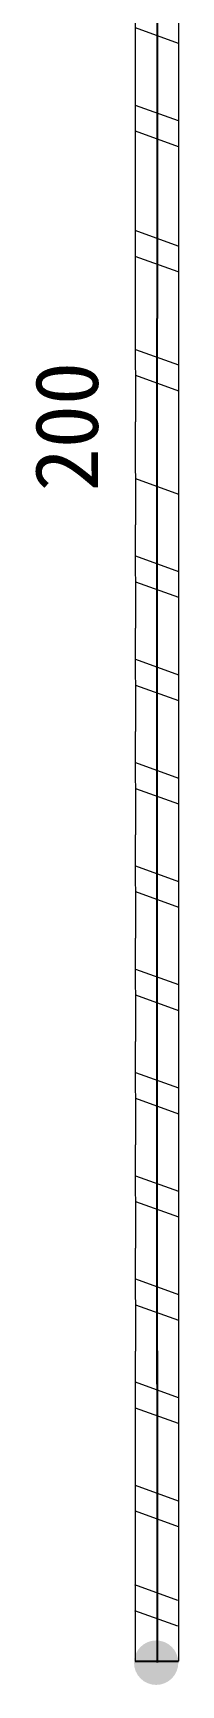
# Model space of a CAD drawing. Header units: millimetres. Extents: x 17 to 3784, y 12 to 1382.
# Drawn here: x 2166.89 to 2170.16, y 747.54 to 785.19 of the extents above; entities that cross this region are included whole.
import ezdxf

# ---------------------------------------------------------------- set-up
doc = ezdxf.new("R2010")
doc.units = ezdxf.units.MM
doc.styles.add('FangSong_GB2312_Style', font='simfang.ttf')

msp = doc.modelspace()

# ---------------------------------------------------------------- hatches: boundary and pattern name
h = msp.add_hatch(color=0)
edge = h.paths.add_edge_path(flags=0)
edge.add_arc((2169.65, 748.043), 0.507, 180, 540)

# ---------------------------------------------------------------- linework, layer by layer
msp.add_line((2169.168, 748.075), (2170.158, 748.075))
at = {"color": 7, "linetype": 'Continuous', "lineweight": 13}
for points in [[(2169.672, 806.043), (2169.672, 778.685)], [(2169.672, 778.685), (2169.672, 755.174)], [(2169.672, 755.139), (2169.672, 748.046)]]:
    msp.add_lwpolyline(points, dxfattribs=at)
at = {"color": 7, "linetype": 'Continuous', "lineweight": 25}
for points in [[(2169.672, 796.025), (2169.672, 778.685)], [(2169.672, 754.388), (2169.672, 778.685)], [(2169.672, 755.148), (2169.672, 748.046)]]:
    msp.add_lwpolyline(points, dxfattribs=at)
at = {"color": 7, "linetype": 'Continuous', "lineweight": 0}
for points in [[(2169.181, 784.247), (2169.181, 786.601)], [(2170.162, 786.601), (2170.162, 784.247)], [(2170.162, 784.953), (2169.181, 785.306)], [(2169.181, 780.884), (2169.181, 784.247)], [(2170.162, 784.247), (2170.162, 780.803)], [(2170.162, 783.187), (2169.181, 783.54)], [(2170.162, 782.599), (2169.181, 782.952)], [(2169.181, 778.685), (2169.181, 781.039)], [(2170.162, 781.039), (2170.162, 778.685)], [(2170.15, 780.333), (2169.169, 780.686)], [(2170.15, 779.745), (2169.169, 780.098)], [(2169.183, 776.33), (2169.181, 778.685)], [(2170.161, 778.685), (2170.162, 776.33)], [(2169.181, 777.978), (2170.162, 777.626)], [(2169.181, 777.39), (2170.162, 777.036)], [(2169.183, 773.976), (2169.181, 776.33)], [(2170.161, 776.33), (2170.162, 773.976)], [(2169.181, 775.035), (2170.162, 774.682)], [(2169.183, 771.621), (2169.181, 773.976)], [(2170.161, 773.976), (2170.162, 771.621)], [(2169.181, 773.27), (2170.162, 772.916)], [(2169.181, 772.681), (2170.162, 772.328)], [(2169.183, 769.267), (2169.181, 771.621)], [(2170.161, 771.621), (2170.162, 769.267)], [(2169.181, 770.915), (2170.162, 770.562)], [(2169.181, 770.327), (2170.162, 769.973)], [(2169.183, 766.913), (2169.181, 769.267)], [(2170.161, 769.267), (2170.162, 766.913)], [(2169.181, 768.561), (2170.162, 768.208)], [(2169.181, 767.972), (2170.162, 767.619)], [(2169.183, 764.558), (2169.181, 766.913)], [(2170.161, 766.913), (2170.162, 764.558)], [(2169.181, 766.206), (2170.162, 765.853)], [(2169.181, 765.618), (2170.162, 765.265)], [(2169.183, 762.204), (2169.181, 764.558)], [(2170.161, 764.558), (2170.162, 762.204)], [(2169.181, 763.852), (2170.162, 763.499)], [(2169.181, 763.264), (2170.162, 762.91)], [(2169.183, 759.85), (2169.181, 762.204)], [(2170.161, 762.204), (2170.162, 759.85)], [(2169.181, 761.498), (2170.162, 761.145)], [(2169.181, 760.909), (2170.162, 760.556)], [(2169.183, 757.495), (2169.181, 759.85)], [(2170.161, 759.85), (2170.162, 757.495)], [(2169.181, 759.143), (2170.162, 758.79)], [(2169.181, 758.555), (2170.162, 758.202)], [(2169.183, 755.141), (2169.181, 757.495)], [(2170.161, 757.495), (2170.162, 755.141)], [(2169.181, 756.789), (2170.162, 756.436)], [(2169.181, 756.2), (2170.162, 755.847)], [(2169.181, 752.787), (2169.181, 755.142)], [(2170.162, 755.142), (2170.162, 752.787)], [(2170.162, 754.082), (2169.181, 754.435)], [(2170.162, 753.494), (2169.181, 753.847)], [(2169.181, 750.433), (2169.181, 752.787)], [(2170.162, 752.787), (2170.162, 750.433)], [(2170.162, 751.728), (2169.181, 752.081)], [(2170.162, 751.139), (2169.181, 751.493)], [(2169.181, 748.079), (2169.181, 750.433)], [(2170.162, 750.433), (2170.162, 748.079)], [(2170.143, 749.461), (2169.162, 749.814)], [(2170.143, 748.873), (2169.162, 749.226)]]:
    msp.add_lwpolyline(points, dxfattribs=at)

# ---------------------------------------------------------------- texts
at = {"color": 7, "linetype": 'Continuous', "style": 'FangSong_GB2312_Style'}
msp.add_text('200', height=1.4467, rotation=90, dxfattribs=at).set_placement((2168.32, 774.741))

doc.saveas('drawing.dxf')
